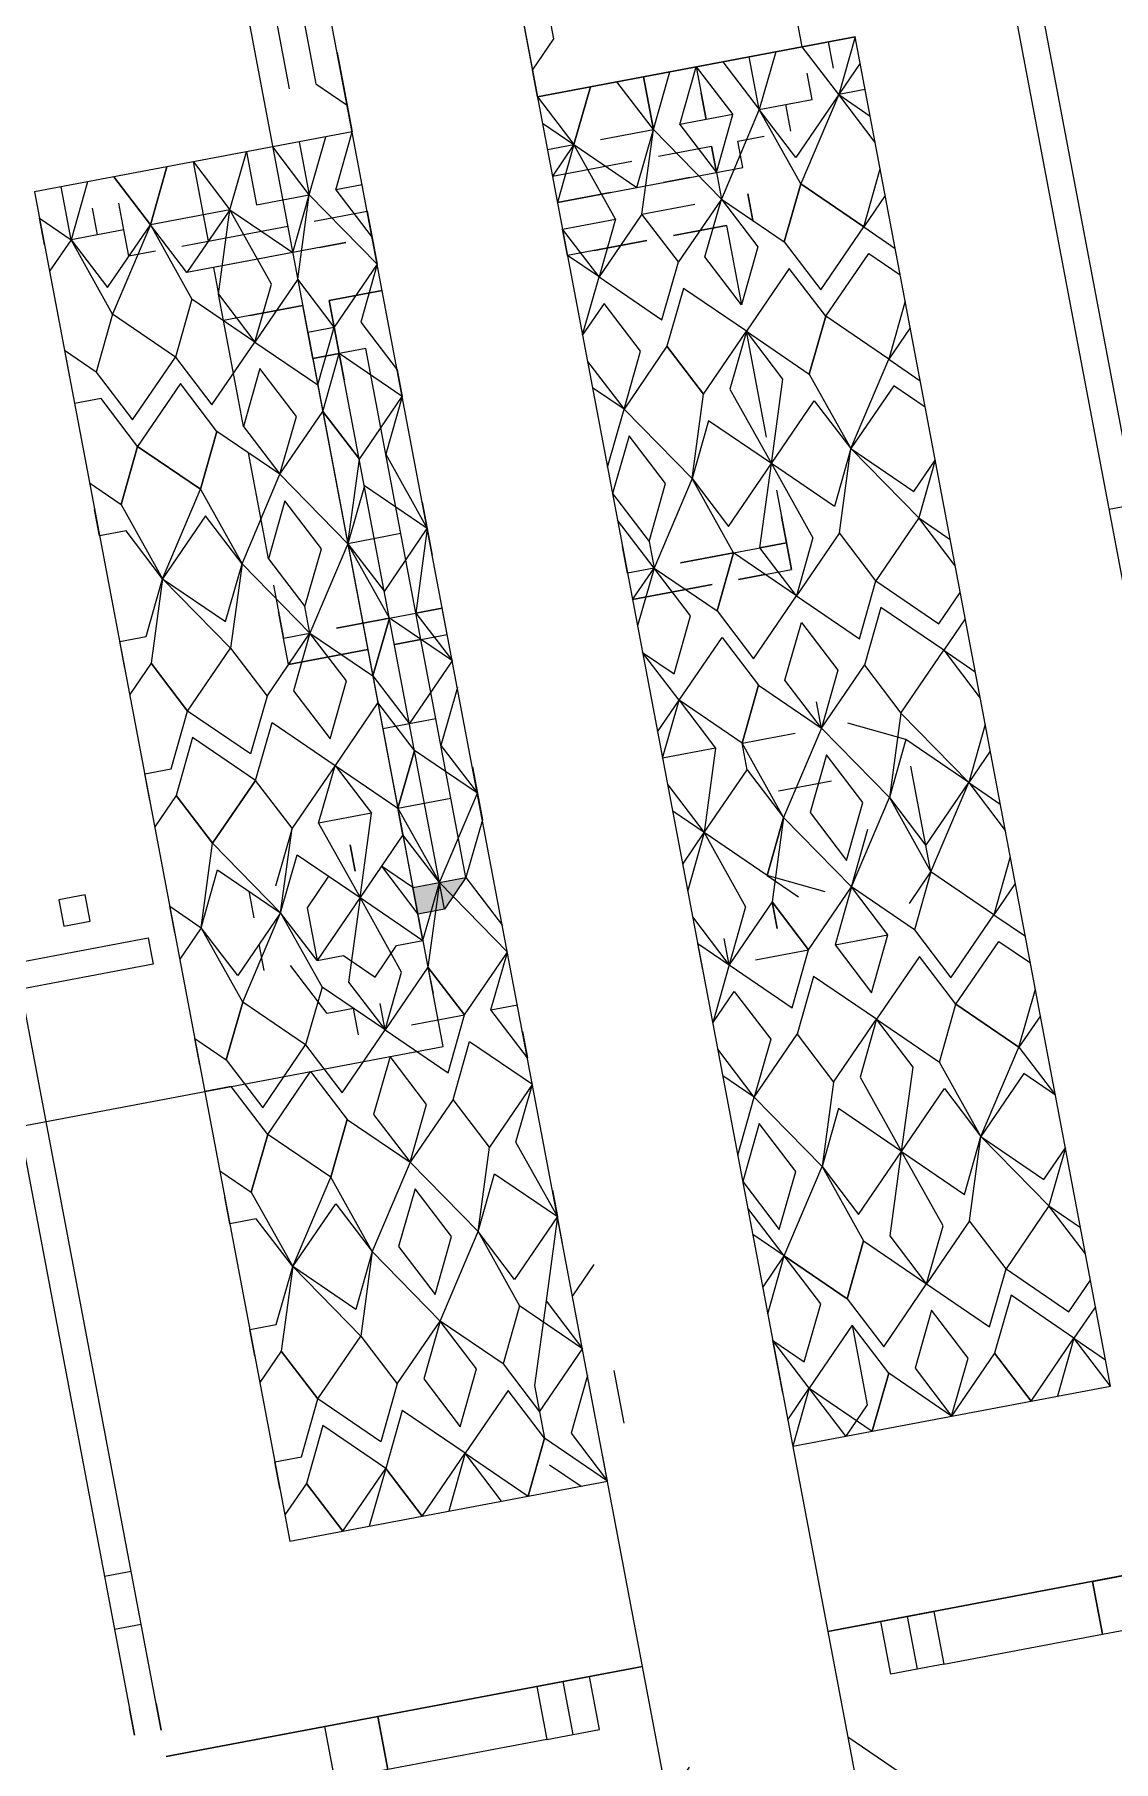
# Model space of a CAD drawing. Extents: x 407440 to 411585, y 6041728 to 6045069.
# Drawn here: x 408284.598 to 408286.897, y 6044236.937 to 6044240.618 of the extents above; entities that cross this region are included whole.
import ezdxf

# ---------------------------------------------------------------- set-up
doc = ezdxf.new("R2010")
doc.units = 0
doc.header["$LTSCALE"] = 5
doc.linetypes.add('foc-TIELINE', pattern=[1.875, 1.25, -0.625])
for name, color, linetype in [('P-BUFFER-PURPLE', 187, 'foc-TIELINE'), ('P-PROPOSED-EXISTING-H', 59, 'Continuous'), ('T-TIE', 201, 'foc-TIELINE')]:
    doc.layers.add(name, color=color, linetype=linetype)

# ---------------------------------------------------------------- blocks, each defined once
blk = doc.blocks.new('P-RIG-877')
at = {"layer": 'T-TIE', "linetype": 'ByBlock', "lineweight": 18}
for points in [[(0.97586, -12.12365), (0.25258, -12.12365)], [(0.53959, -12.12365), (0.53959, -12.13513)], [(0.26406, -12.34178), (0.25258, -12.34178), (0.25258, -12.13513), (0.97586, -12.13513), (0.96438, -12.13513)], [(0.98734, -12.34178), (0.98734, -12.29586), (1.0103, -12.29586), (1.0103, -12.22698), (0.98734, -12.22698), (0.98734, -12.13513)], [(0.34442, -12.20402), (0.34442, -12.2155), (0.32146, -12.22698), (0.30998, -12.22698)], [(0.86105, -12.30734), (0.8955, -12.30734), (0.90698, -12.31882), (0.88402, -12.3303), (0.90698, -12.34178), (0.90698, -12.20402), (0.32146, -12.20402), (0.32146, -12.34178), (0.32146, -12.20402), (0.34442, -12.2155), (0.32146, -12.22698)], [(0.32146, -12.23846), (0.34442, -12.24994), (0.37886, -12.2729), (0.40183, -12.26142), (0.42479, -12.2729), (0.40183, -12.28438), (0.37886, -12.2729), (0.40183, -12.24994), (0.42479, -12.23846), (0.40183, -12.2155), (0.37886, -12.23846), (0.40183, -12.24994), (0.37886, -12.23846), (0.40183, -12.2155), (0.37886, -12.20402)], [(0.33294, -12.20402), (0.34442, -12.2155), (0.3559, -12.20402)], [(0.36738, -12.20402), (0.34442, -12.2155), (0.37886, -12.23846), (0.34442, -12.24994)], [(0.39034, -12.20402), (0.40183, -12.2155), (0.41331, -12.20402)], [(0.48219, -12.20402), (0.47071, -12.2155), (0.49367, -12.23846), (0.45923, -12.2155), (0.43627, -12.23846), (0.41331, -12.2155), (0.42479, -12.20402)], [(0.43627, -12.20402), (0.45923, -12.2155), (0.43627, -12.23846), (0.45923, -12.24994), (0.49367, -12.23846), (0.51663, -12.24994), (0.49367, -12.2729), (0.47071, -12.24994), (0.49367, -12.23846), (0.51663, -12.2155), (0.50515, -12.20402), (0.52811, -12.2155), (0.53959, -12.20402)], [(0.44775, -12.20402), (0.45923, -12.2155), (0.47071, -12.20402)], [(0.55108, -12.20402), (0.52811, -12.2155), (0.55108, -12.23846), (0.57404, -12.2155), (0.56256, -12.20402)], [(0.61996, -12.20402), (0.64292, -12.2155), (0.60848, -12.23846), (0.58552, -12.2155), (0.56256, -12.23846), (0.58552, -12.24994), (0.60848, -12.23846), (0.64292, -12.24994), (0.60848, -12.2729), (0.58552, -12.24994), (0.60848, -12.23846), (0.58552, -12.2155), (0.60848, -12.20402)], [(0.67736, -12.20402), (0.70032, -12.2155), (0.67736, -12.23846), (0.70032, -12.24994), (0.67736, -12.2729), (0.64292, -12.29586), (0.60848, -12.30734), (0.58552, -12.29586), (0.60848, -12.2729), (0.58552, -12.28438), (0.56256, -12.2729), (0.58552, -12.26142), (0.60848, -12.2729), (0.64292, -12.29586), (0.67736, -12.30734), (0.70032, -12.3303), (0.72329, -12.30734), (0.70032, -12.29586), (0.67736, -12.30734), (0.70032, -12.29586), (0.67736, -12.2729), (0.6544, -12.26142)], [(0.57404, -12.20402), (0.58552, -12.2155), (0.597, -12.20402)], [(0.67736, -12.2729), (0.64292, -12.24994), (0.67736, -12.23846), (0.70032, -12.24994), (0.72329, -12.23846), (0.70032, -12.2155), (0.67736, -12.23846), (0.64292, -12.2155), (0.61996, -12.23846), (0.64292, -12.24994), (0.66588, -12.23846), (0.64292, -12.2155), (0.66588, -12.20402)], [(0.63144, -12.20402), (0.64292, -12.2155), (0.6544, -12.20402)], [(0.68884, -12.20402), (0.70032, -12.2155), (0.71181, -12.20402)], [(0.78069, -12.34178), (0.75773, -12.3303), (0.73477, -12.30734), (0.75773, -12.29586), (0.73477, -12.2729), (0.71181, -12.29586), (0.73477, -12.30734), (0.75773, -12.29586), (0.79217, -12.30734), (0.82661, -12.29586), (0.84957, -12.30734), (0.87254, -12.29586), (0.84957, -12.2729), (0.82661, -12.26142), (0.79217, -12.2729), (0.76921, -12.24994), (0.79217, -12.23846), (0.75773, -12.24994), (0.73477, -12.23846), (0.71181, -12.24994), (0.73477, -12.2729), (0.75773, -12.24994), (0.73477, -12.23846), (0.71181, -12.2155), (0.72329, -12.20402)], [(0.8955, -12.34178), (0.88402, -12.3303), (0.86105, -12.34178), (0.87254, -12.3303), (0.84957, -12.31882), (0.82661, -12.3303), (0.84957, -12.30734), (0.82661, -12.29586), (0.84957, -12.2729), (0.82661, -12.28438), (0.79217, -12.2729), (0.81513, -12.24994), (0.79217, -12.23846), (0.75773, -12.2155), (0.73477, -12.20402)], [(0.74625, -12.20402), (0.75773, -12.2155), (0.78069, -12.20402), (0.76921, -12.2155), (0.79217, -12.23846), (0.81513, -12.2155), (0.80365, -12.20402), (0.82661, -12.2155), (0.83809, -12.20402)], [(0.84957, -12.20402), (0.82661, -12.2155), (0.84957, -12.23846), (0.87254, -12.2155), (0.86105, -12.20402)], [(0.87254, -12.20402), (0.88402, -12.2155), (0.8955, -12.20402)], [(0.90698, -12.20402), (0.88402, -12.2155), (0.90698, -12.22698)], [(0.98734, -12.22698), (1.0103, -12.22698), (1.0103, -12.20402), (0.98734, -12.20402)], [(0.33294, -12.2155), (0.32146, -12.2155)], [(0.34442, -12.2155), (0.36738, -12.23846), (0.34442, -12.24994), (0.34442, -12.22698), (0.33294, -12.22698)], [(0.75773, -12.2155), (0.73477, -12.23846), (0.75773, -12.2155)], [(1.0103, -12.22698), (0.99882, -12.22698)], [(0.3559, -12.23846), (0.34442, -12.23846)], [(0.61996, -12.23846), (0.60848, -12.26142)], [(0.68884, -12.24994), (0.67736, -12.23846), (0.66588, -12.23846), (0.6544, -12.23846), (0.63144, -12.23846)], [(0.63144, -12.23846), (0.63144, -12.23846)], [(0.90698, -12.23846), (0.88402, -12.24994), (0.90698, -12.2729), (0.88402, -12.29586), (0.90698, -12.30734)], [(0.32146, -12.26142), (0.34442, -12.24994), (0.32146, -12.24994)], [(0.34442, -12.34178), (0.34442, -12.3303), (0.36738, -12.34178), (0.36738, -12.30734), (0.36738, -12.26142), (0.3559, -12.26142), (0.3559, -12.24994)], [(0.32146, -12.2729), (0.34442, -12.26142), (0.34442, -12.28438), (0.36738, -12.2729), (0.34442, -12.26142)], [(0.68884, -12.26142), (0.68884, -12.26142)], [(0.70032, -12.28438), (0.70032, -12.26142)], [(0.83809, -12.34178), (0.82661, -12.3303), (0.79217, -12.30734), (0.81513, -12.29586), (0.79217, -12.2729), (0.75773, -12.26142), (0.73477, -12.2729), (0.75773, -12.28438), (0.79217, -12.2729), (0.76921, -12.29586), (0.79217, -12.30734), (0.75773, -12.3303), (0.74625, -12.34178)], [(0.34442, -12.28438), (0.32146, -12.2729), (0.34442, -12.2729), (0.33294, -12.2729)], [(0.37886, -12.31882), (0.40183, -12.3303), (0.39034, -12.34178), (0.37886, -12.34178), (0.37886, -12.31882), (0.34442, -12.3303), (0.36738, -12.30734), (0.34442, -12.29586), (0.37886, -12.2729), (0.40183, -12.29586), (0.37886, -12.30734), (0.40183, -12.3303), (0.42479, -12.30734), (0.40183, -12.29586), (0.37886, -12.30734), (0.34442, -12.29586), (0.32146, -12.30734)], [(0.3559, -12.29586), (0.3559, -12.2729), (0.36738, -12.2729), (0.37886, -12.2729)], [(0.39034, -12.2729), (0.39034, -12.29586), (0.39034, -12.2729), (0.42479, -12.2729)], [(0.48219, -12.2729), (0.43627, -12.2729)], [(0.50515, -12.2729), (0.52811, -12.2729), (0.52811, -12.28438)], [(0.52811, -12.29586), (0.52811, -12.31882), (0.52811, -12.2729), (0.51663, -12.2729)], [(0.53959, -12.28438), (0.53959, -12.29586), (0.53959, -12.2729), (0.52811, -12.2729), (0.53959, -12.2729)], [(0.60848, -12.2729), (0.597, -12.2729)], [(0.63144, -12.2729), (0.63144, -12.28438), (0.63144, -12.29586)], [(0.32146, -12.29586), (0.34442, -12.29586), (0.32146, -12.28438)], [(0.36738, -12.31882), (0.36738, -12.34178), (0.36738, -12.28438), (0.36738, -12.29586)], [(0.37886, -12.30734), (0.37886, -12.28438)], [(0.61996, -12.30734), (0.60848, -12.30734), (0.60848, -12.28438)], [(0.67736, -12.28438), (0.66588, -12.30734), (0.64292, -12.29586), (0.66588, -12.30734), (0.67736, -12.29586)], [(0.34442, -12.31882), (0.34442, -12.29586), (0.32146, -12.29586), (0.33294, -12.29586)], [(0.597, -12.34178), (0.58552, -12.3303), (0.56256, -12.30734), (0.58552, -12.29586), (0.60848, -12.30734), (0.58552, -12.3303), (0.60848, -12.31882), (0.64292, -12.3303), (0.61996, -12.30734), (0.64292, -12.29586), (0.66588, -12.30734), (0.64292, -12.3303), (0.67736, -12.31882), (0.70032, -12.3303), (0.67736, -12.34178)], [(0.63144, -12.29586), (0.63144, -12.29586)], [(0.70032, -12.31882), (0.70032, -12.29586)], [(1.0103, -12.29586), (1.0103, -12.30734)], [(1.03327, -12.41067), (1.06771, -12.44511), (1.12511, -12.45659), (1.17103, -12.42215), (1.18252, -12.37623), (1.17103, -12.3303), (1.12511, -12.29586), (1.06771, -12.30734), (1.03327, -12.34178)], [(0.33294, -12.34178), (0.34442, -12.3303), (0.3559, -12.34178), (0.3559, -12.30734)], [(0.39034, -12.3303), (0.39034, -12.30734), (0.39034, -12.34178)], [(0.84957, -12.30734), (0.82661, -12.3303), (0.81513, -12.34178)], [(0.98734, -12.30734), (1.0103, -12.30734), (1.0103, -12.31882), (0.98734, -12.31882)], [(0.28702, -12.34178), (0.2985, -12.34178), (0.30998, -12.34178), (0.32146, -12.34178), (0.34442, -12.3303), (0.32146, -12.31882), (0.34442, -12.3303)], [(0.43627, -12.34178), (0.45923, -12.3303), (0.43627, -12.31882), (0.41331, -12.3303), (0.42479, -12.34178), (0.40183, -12.3303), (0.37886, -12.34178)], [(0.60848, -12.31882), (0.60848, -12.34178), (0.58552, -12.3303), (0.56256, -12.34178), (0.57404, -12.3303), (0.55108, -12.31882), (0.52811, -12.3303), (0.55108, -12.34178)], [(0.70032, -12.34178), (0.68884, -12.34178), (0.70032, -12.3303), (0.72329, -12.34178), (0.71181, -12.3303), (0.73477, -12.31882), (0.75773, -12.3303), (0.73477, -12.34178)], [(0.32146, -12.34178), (0.30998, -12.34178), (0.2985, -12.3303), (0.26406, -12.3303), (0.25258, -12.3303)], [(0.48219, -12.34178), (0.45923, -12.3303), (0.44775, -12.34178)], [(0.53959, -12.34178), (0.52811, -12.3303), (0.50515, -12.34178)], [(0.51663, -12.3303), (0.52811, -12.3303), (0.52811, -12.34178), (0.51663, -12.34178)], [(0.61996, -12.34178), (0.64292, -12.3303), (0.66588, -12.34178)], [(0.6544, -12.34178), (0.64292, -12.3303), (0.63144, -12.34178)], [(0.70032, -12.3303), (0.68884, -12.3303)], [(0.84957, -12.34178), (0.82661, -12.3303), (0.80365, -12.34178)], [(1.06771, -12.42215), (-0.11481, -12.42215), (-0.11481, -12.34178), (1.06771, -12.34178)], [(0.88402, -12.34178), (0.86105, -12.34178)], [(0.81513, -12.41067), (0.82661, -12.42215)], [(0.86105, -12.41067), (0.88402, -12.41067)], [(0.26406, -12.43363), (0.2985, -12.43363), (0.30998, -12.42215)], [(0.28702, -12.42215), (0.2985, -12.42215), (0.30998, -12.42215), (0.32146, -12.42215), (0.30998, -12.42215), (0.32146, -12.42215), (0.32146, -12.55992), (0.90698, -12.55992), (0.90698, -12.42215), (0.88402, -12.44511), (0.90698, -12.45659)], [(0.49367, -12.45659), (0.45923, -12.44511), (0.43627, -12.45659), (0.45923, -12.44511), (0.43627, -12.42215), (0.41331, -12.44511), (0.41331, -12.45659), (0.40183, -12.45659), (0.41331, -12.45659), (0.40183, -12.45659), (0.39034, -12.45659), (0.39034, -12.49103), (0.37886, -12.49103), (0.34442, -12.47955), (0.36738, -12.45659), (0.34442, -12.44511), (0.32146, -12.45659)], [(0.34442, -12.42215), (0.34442, -12.43363), (0.32146, -12.42215), (0.32146, -12.55992)], [(0.6544, -12.44511), (0.40183, -12.44511), (0.37886, -12.45659), (0.34442, -12.44511), (0.37886, -12.42215), (0.40183, -12.43363), (0.42479, -12.42215), (0.43627, -12.42215), (0.45923, -12.43363), (0.49367, -12.42215), (0.50515, -12.42215)], [(0.34442, -12.43363), (0.36738, -12.42215)], [(0.3559, -12.44511), (0.3559, -12.42215), (0.36738, -12.42215), (0.37886, -12.42215), (0.40183, -12.44511)], [(0.41331, -12.43363), (0.41331, -12.45659), (0.64292, -12.45659), (0.64292, -12.43363), (0.41331, -12.43363), (0.41331, -12.45659), (0.40183, -12.45659), (0.40183, -12.44511), (0.41331, -12.44511), (0.40183, -12.44511), (0.41331, -12.44511), (0.41331, -12.45659), (0.41331, -12.44511), (0.42479, -12.44511), (0.41331, -12.44511), (0.40183, -12.44511), (0.41331, -12.44511), (0.40183, -12.44511), (0.39034, -12.44511), (0.39034, -12.42215), (0.39034, -12.44511), (0.40183, -12.44511), (0.39034, -12.44511), (0.40183, -12.44511), (0.39034, -12.44511)], [(0.48219, -12.42215), (0.49367, -12.42215), (0.52811, -12.43363)], [(0.53959, -12.43363), (0.53959, -12.44511), (0.53959, -12.42215), (0.52811, -12.42215), (0.52811, -12.43363), (0.55108, -12.42215)], [(0.52811, -12.44511), (0.52811, -12.46807), (0.52811, -12.42215)], [(0.56256, -12.42215), (0.58552, -12.43363), (0.60848, -12.42215), (0.597, -12.42215), (0.60848, -12.42215), (0.61996, -12.42215), (0.64292, -12.43363), (0.6544, -12.44511), (0.6544, -12.45659), (0.64292, -12.45659)], [(0.71181, -12.42215), (0.72329, -12.42215), (0.70032, -12.43363), (0.67736, -12.42215), (0.64292, -12.44511), (0.67736, -12.45659), (0.68884, -12.45659)], [(0.64292, -12.43363), (0.66588, -12.42215)], [(0.67736, -12.45659), (0.70032, -12.47955), (0.72329, -12.45659), (0.70032, -12.44511), (0.67736, -12.42215)], [(0.70032, -12.43363), (0.70032, -12.42215)], [(0.78069, -12.42215), (0.79217, -12.42215), (0.81513, -12.44511), (0.79217, -12.45659), (0.76921, -12.44511), (0.79217, -12.42215), (0.75773, -12.43363), (0.73477, -12.42215)], [(0.80365, -12.42215), (0.79217, -12.42215), (0.82661, -12.43363), (0.84957, -12.42215), (0.82661, -12.44511), (0.84957, -12.45659), (0.87254, -12.44511), (0.84957, -12.42215)], [(0.86105, -12.42215), (0.88402, -12.43363), (0.90698, -12.42215), (0.8955, -12.42215)], [(0.98734, -12.6288), (0.98734, -12.42215), (0.98734, -12.46807), (0.98734, -12.42215), (0.98734, -12.6288), (0.98734, -12.53696), (1.0103, -12.53696), (1.0103, -12.55992), (0.98734, -12.55992)], [(0.36738, -12.44511), (0.36738, -12.43363), (0.36738, -12.49103), (0.37886, -12.49103), (0.40183, -12.47955), (0.37886, -12.46807), (0.34442, -12.47955), (0.32146, -12.46807), (0.34442, -12.46807), (0.34442, -12.44511)], [(0.32146, -12.44511), (0.34442, -12.44511), (0.32146, -12.43363)], [(0.49367, -12.43363), (0.49367, -12.45659), (0.45923, -12.47955), (0.43627, -12.45659), (0.41331, -12.44511)], [(0.57404, -12.43363), (0.57404, -12.45659)], [(0.60848, -12.45659), (0.60848, -12.43363)], [(0.82661, -12.43363), (0.86105, -12.44511), (0.88402, -12.44511)], [(0.8955, -12.44511), (0.90698, -12.43363)], [(0.26406, -12.44511), (0.2985, -12.44511)], [(0.60848, -12.49103), (0.64292, -12.47955), (0.60848, -12.46807), (0.60848, -12.49103), (0.58552, -12.47955), (0.60848, -12.45659), (0.58552, -12.44511), (0.56256, -12.45659), (0.58552, -12.47955), (0.60848, -12.46807)], [(0.67736, -12.45659), (0.70032, -12.44511), (0.67736, -12.45659)], [(0.70032, -12.46807), (0.70032, -12.44511)], [(1.0103, -12.46807), (1.0103, -12.44511), (0.98734, -12.44511)], [(0.68884, -12.85842), (0.68884, -12.77805), (0.71181, -12.75509), (0.71181, -12.45659), (-1.77951, -12.45659), (-1.77951, -12.75509), (-1.75655, -12.77805), (-1.75655, -12.85842), (-1.73359, -12.88138), (0.6544, -12.88138), (0.67736, -12.85842), (0.64292, -12.8699), (0.66588, -12.85842), (0.64292, -12.83546), (0.61996, -12.85842), (0.64292, -12.8699), (0.58552, -12.8699)], [(0.36738, -12.45659), (0.36738, -12.50252), (0.34442, -12.514), (0.37886, -12.50252), (0.40183, -12.514), (0.42479, -12.50252), (0.40183, -12.47955), (0.37886, -12.50252), (0.40183, -12.514), (0.37886, -12.53696), (0.40183, -12.54844), (0.39034, -12.55992), (0.40183, -12.55992)], [(0.3559, -12.50252), (0.3559, -12.45659)], [(0.39034, -12.47955), (0.39034, -12.45659)], [(0.53959, -12.49103), (0.53959, -12.45659), (0.53959, -12.49103), (0.52811, -12.49103), (0.52811, -12.47955), (0.51663, -12.47955)], [(0.61996, -12.45659), (0.60848, -12.45659)], [(0.63144, -12.49103), (0.64292, -12.50252), (0.66588, -12.50252), (0.66588, -12.49103), (0.67736, -12.47955), (0.66588, -12.46807), (0.66588, -12.45659), (0.64292, -12.45659), (0.63144, -12.46807), (0.6544, -12.45659)], [(0.66588, -12.46807), (0.66588, -12.45659)], [(1.0103, -12.45659), (0.98734, -12.45659)], [(0.32146, -12.49103), (0.34442, -12.47955), (0.32146, -12.46807)], [(0.90698, -12.46807), (0.88402, -12.47955), (0.90698, -12.49103)], [(0.98734, -12.46807), (1.0103, -12.46807), (1.0103, -12.53696), (0.98734, -12.53696)], [(0.3559, -12.49103), (0.34442, -12.49103), (0.32146, -12.49103), (0.34442, -12.47955), (0.36738, -12.50252)], [(0.34442, -12.47955), (0.34442, -12.514), (0.37886, -12.53696), (0.34442, -12.54844), (0.36738, -12.53696), (0.34442, -12.514), (0.32146, -12.52548), (0.34442, -12.514), (0.32146, -12.50252), (0.34442, -12.514)], [(0.70032, -12.47955), (0.68884, -12.47955)], [(0.90698, -12.50252), (0.88402, -12.47955), (0.86105, -12.50252), (0.88402, -12.514), (0.90698, -12.50252), (0.88402, -12.514), (0.86105, -12.53696), (0.88402, -12.54844), (0.90698, -12.53696), (0.88402, -12.514), (0.90698, -12.52548)], [(0.34442, -12.49103), (0.33294, -12.49103)], [(0.43627, -12.49103), (0.42479, -12.49103), (0.39034, -12.49103)], [(0.49367, -12.49103), (0.48219, -12.49103), (0.44775, -12.49103)], [(0.50515, -12.49103), (0.52811, -12.49103), (0.51663, -12.49103), (0.52811, -12.49103)], [(0.60848, -12.49103), (0.60848, -12.49103)], [(0.70032, -12.49103), (0.68884, -12.49103), (0.68884, -12.50252), (0.66588, -12.514)], [(0.60848, -12.50252), (0.63144, -12.514)], [(0.82661, -12.55992), (0.81513, -12.55992), (0.81513, -12.54844), (0.79217, -12.53696), (0.75773, -12.514), (0.73477, -12.53696), (0.71181, -12.514), (0.73477, -12.50252), (0.75773, -12.514), (0.73477, -12.53696), (0.75773, -12.54844), (0.79217, -12.53696), (0.76921, -12.54844), (0.76921, -12.55992), (0.75773, -12.55992)], [(0.3559, -12.514), (0.3559, -12.52548), (0.34442, -12.52548), (0.34442, -12.54844), (0.3559, -12.55992)], [(0.43627, -12.53696), (0.45923, -12.514), (0.43627, -12.53696)], [(0.58552, -12.55992), (0.57404, -12.55992), (0.57404, -12.54844), (0.55108, -12.53696), (0.52811, -12.514), (0.49367, -12.53696), (0.52811, -12.54844), (0.53959, -12.55992)], [(0.34442, -12.52548), (0.33294, -12.52548)], [(0.64292, -12.52548), (0.63144, -12.52548)], [(0.66588, -12.52548), (0.6544, -12.52548)], [(0.32146, -12.53696), (0.34442, -12.54844)], [(0.34442, -12.53696), (0.33294, -12.53696)], [(0.44775, -12.55992), (0.45923, -12.54844), (0.43627, -12.53696), (0.41331, -12.54844), (0.41331, -12.55992)], [(0.52811, -12.55992), (0.51663, -12.55992), (0.51663, -12.54844), (0.49367, -12.53696), (0.47071, -12.54844), (0.47071, -12.55992), (0.45923, -12.55992)], [(0.52811, -12.54844), (0.55108, -12.53696), (0.52811, -12.54844)], [(0.64292, -12.55992), (0.63144, -12.55992), (0.64292, -12.54844), (0.60848, -12.53696), (0.58552, -12.54844), (0.597, -12.55992)], [(0.70032, -12.55992), (0.68884, -12.55992), (0.70032, -12.54844), (0.67736, -12.53696), (0.64292, -12.54844), (0.6544, -12.55992)], [(0.74625, -12.55992), (0.75773, -12.54844), (0.73477, -12.53696), (0.71181, -12.54844), (0.71181, -12.55992)], [(0.88402, -12.55992), (0.87254, -12.55992), (0.87254, -12.54844), (0.84957, -12.53696), (0.82661, -12.54844), (0.83809, -12.55992)], [(0.90698, -12.53696), (0.88402, -12.54844), (0.8955, -12.55992)], [(1.0103, -12.53696), (0.99882, -12.53696)], [(0.34442, -12.55992), (0.33294, -12.55992), (0.34442, -12.54844), (0.32146, -12.54844)], [(0.64292, -12.64028), (0.64292, -12.5714), (0.6544, -12.5714), (0.6544, -12.64028), (0.6544, -12.66325), (0.70032, -12.66325)], [(0.96438, -12.6288), (0.97586, -12.6288), (0.25258, -12.6288), (0.2411, -12.6288)], [(0.90698, -12.64028), (0.90698, -12.6288)], [(0.92994, -12.64028), (0.92994, -12.6288)], [(0.2411, -12.64028), (0.25258, -12.64028), (0.97586, -12.64028), (0.96438, -12.64028)]]:
    blk.add_lwpolyline(points, dxfattribs=at)
for points in [[(0.98734, -12.34178), (0.98734, -12.13513)], [(0.52811, -12.24994), (0.49367, -12.23846), (0.52811, -12.2155), (0.55108, -12.23846), (0.52811, -12.24994), (0.55108, -12.2729), (0.57404, -12.24994), (0.55108, -12.23846)], [(0.82661, -12.24994), (0.79217, -12.23846), (0.82661, -12.2155), (0.84957, -12.23846)], [(0.88402, -12.2155), (0.86105, -12.23846), (0.88402, -12.24994), (0.90698, -12.23846)], [(0.43627, -12.2729), (0.45923, -12.24994), (0.43627, -12.23846), (0.41331, -12.24994)], [(0.84957, -12.2729), (0.87254, -12.24994), (0.84957, -12.23846), (0.82661, -12.24994)], [(0.39034, -12.26142), (0.37886, -12.26142)], [(0.45923, -12.26142), (0.43627, -12.2729), (0.45923, -12.28438), (0.49367, -12.2729)], [(0.52811, -12.28438), (0.49367, -12.2729), (0.52811, -12.26142), (0.55108, -12.2729)], [(0.64292, -12.28438), (0.66588, -12.2729), (0.64292, -12.26142), (0.61996, -12.2729)], [(0.67736, -12.2729), (0.70032, -12.28438), (0.72329, -12.2729), (0.70032, -12.26142)], [(0.88402, -12.26142), (0.86105, -12.2729), (0.88402, -12.28438), (0.90698, -12.2729)], [(0.3559, -12.2729), (0.36738, -12.2729)], [(0.41331, -12.29586), (0.43627, -12.30734), (0.45923, -12.29586), (0.43627, -12.2729)], [(0.49367, -12.30734), (0.52811, -12.3303), (0.55108, -12.30734), (0.52811, -12.29586), (0.49367, -12.30734), (0.51663, -12.29586), (0.49367, -12.2729), (0.47071, -12.29586)], [(0.55108, -12.2729), (0.52811, -12.29586), (0.55108, -12.30734), (0.57404, -12.29586)], [(0.45923, -12.3303), (0.49367, -12.30734), (0.45923, -12.29586), (0.43627, -12.30734)], [(0.90698, -12.30734), (0.88402, -12.29586), (0.86105, -12.30734), (0.88402, -12.3303)], [(0.53959, -12.34178), (0.53959, -12.30734)], [(0.67736, -12.30734), (0.68884, -12.30734)], [(0.49367, -12.34178), (0.51663, -12.3303), (0.49367, -12.31882), (0.47071, -12.3303)], [(0.79217, -12.34178), (0.81513, -12.3303), (0.79217, -12.31882), (0.76921, -12.3303)], [(0.3559, -12.42215), (0.36738, -12.42215)], [(0.47071, -12.44511), (0.49367, -12.45659), (0.51663, -12.44511), (0.49367, -12.42215)], [(0.55108, -12.45659), (0.57404, -12.44511), (0.55108, -12.42215), (0.52811, -12.44511)], [(0.60848, -12.45659), (0.64292, -12.44511), (0.60848, -12.42215), (0.58552, -12.44511)], [(0.75773, -12.44511), (0.73477, -12.45659), (0.71181, -12.44511), (0.73477, -12.42215), (0.75773, -12.44511), (0.73477, -12.45659), (0.75773, -12.47955), (0.73477, -12.46807), (0.71181, -12.47955), (0.73477, -12.49103), (0.75773, -12.47955), (0.79217, -12.50252), (0.81513, -12.514), (0.79217, -12.53696), (0.76921, -12.514), (0.79217, -12.50252), (0.75773, -12.514), (0.73477, -12.50252), (0.75773, -12.47955), (0.79217, -12.45659), (0.82661, -12.44511), (0.84957, -12.45659), (0.82661, -12.47955), (0.79217, -12.45659)], [(0.37886, -12.45659), (0.40183, -12.47955), (0.42479, -12.45659), (0.40183, -12.44511)], [(0.57404, -12.514), (0.55108, -12.53696), (0.52811, -12.514), (0.55108, -12.50252), (0.52811, -12.47955), (0.55108, -12.49103), (0.57404, -12.47955), (0.55108, -12.46807), (0.52811, -12.47955), (0.55108, -12.45659), (0.52811, -12.44511), (0.49367, -12.45659), (0.52811, -12.47955), (0.49367, -12.50252), (0.52811, -12.514), (0.55108, -12.50252)], [(0.61996, -12.45659), (0.64292, -12.47955), (0.66588, -12.45659), (0.64292, -12.44511)], [(0.86105, -12.45659), (0.88402, -12.47955), (0.90698, -12.45659), (0.88402, -12.44511)], [(0.60848, -12.45659), (0.61996, -12.45659)], [(0.43627, -12.49103), (0.45923, -12.47955), (0.43627, -12.50252), (0.45923, -12.514), (0.49367, -12.50252), (0.45923, -12.47955), (0.43627, -12.46807), (0.41331, -12.47955)], [(0.47071, -12.47955), (0.49367, -12.49103), (0.51663, -12.47955), (0.49367, -12.46807)], [(0.64292, -12.54844), (0.61996, -12.53696), (0.64292, -12.514), (0.61996, -12.50252), (0.64292, -12.47955), (0.66588, -12.50252), (0.64292, -12.514), (0.67736, -12.50252), (0.70032, -12.514), (0.72329, -12.50252), (0.70032, -12.47955), (0.67736, -12.46807), (0.64292, -12.47955), (0.67736, -12.49103), (0.70032, -12.47955), (0.67736, -12.50252), (0.70032, -12.514), (0.67736, -12.53696), (0.64292, -12.514), (0.66588, -12.53696)], [(0.81513, -12.47955), (0.79217, -12.46807), (0.76921, -12.47955), (0.79217, -12.49103)], [(0.84957, -12.46807), (0.82661, -12.47955), (0.84957, -12.49103), (0.87254, -12.47955)], [(0.58552, -12.514), (0.56256, -12.50252), (0.58552, -12.47955), (0.60848, -12.50252), (0.58552, -12.514), (0.60848, -12.53696), (0.64292, -12.514), (0.60848, -12.50252)], [(0.61996, -12.47955), (0.63144, -12.47955)], [(0.82661, -12.54844), (0.84957, -12.53696), (0.82661, -12.514), (0.84957, -12.50252), (0.87254, -12.514), (0.84957, -12.53696), (0.82661, -12.514), (0.84957, -12.50252), (0.82661, -12.47955), (0.79217, -12.50252), (0.82661, -12.514), (0.79217, -12.53696)], [(0.43627, -12.53696), (0.45923, -12.54844), (0.49367, -12.53696), (0.45923, -12.514), (0.43627, -12.50252), (0.41331, -12.514)], [(0.49367, -12.53696), (0.51663, -12.514), (0.49367, -12.50252), (0.47071, -12.514)], [(0.40183, -12.54844), (0.42479, -12.53696), (0.40183, -12.514), (0.37886, -12.53696)], [(0.58552, -12.54844), (0.60848, -12.53696), (0.58552, -12.514), (0.56256, -12.53696)], [(0.67736, -12.53696), (0.70032, -12.54844), (0.72329, -12.53696), (0.70032, -12.514)], [(0.63144, -12.59436), (0.61996, -12.59436), (0.61996, -12.60584), (0.63144, -12.60584)]]:
    blk.add_lwpolyline(points, close=True, dxfattribs=at)
at = {"layer": 'T-TIE', "linetype": 'ByBlock', "lineweight": 18, "transparency": 33554559}
for points in [[(0.64292, -12.44511), (0.64292, -12.43363), (0.6544, -12.44511)], [(0.64292, -12.45659), (0.6544, -12.44511), (0.6544, -12.45659)], [(0.64292, -12.45659), (0.64292, -12.44511), (0.6544, -12.44511)]]:
    blk.add_solid(points, dxfattribs=at)

msp = doc.modelspace()

# ---------------------------------------------------------------- hatches: boundary and pattern name
at = {"layer": 'P-PROPOSED-EXISTING-H'}
h = msp.add_hatch(dxfattribs=at)
h.set_pattern_fill('ANSI31', color=256, scale=3.498392, style=0)
h.set_pattern_definition([(45, (-2243.128, 2713.837), (-7.854113246, 7.854113246), [])])
edge = h.paths.add_edge_path()
edge.add_line((408709.2898, 6043818.2218), (408241.3049, 6043729.7131))
edge.add_line((408241.3049, 6043729.7131), (407794.4358, 6043645.198))
edge.add_line((407794.4358, 6043645.198), (407673.8299, 6044282.8949))
edge.add_line((407673.8299, 6044282.8949), (408123.6694, 6044351.8304))
edge.add_line((408123.6694, 6044351.8304), (408654.5747, 6044433.1889))
edge.add_line((408654.5747, 6044433.1889), (409028.9973, 6044539.8658))
edge.add_line((409028.9973, 6044539.8658), (409149.7259, 6043901.5203))
edge.add_line((409149.7259, 6043901.5203), (408898.7917, 6043854.0618))
edge.add_arc((408782.127, 6043952.0096), 152.33, 241.435078, 319.984322, ccw=False)

# ---------------------------------------------------------------- linework, layer by layer
at = {"layer": 'P-BUFFER-PURPLE'}
msp.add_circle((408530.0404, 6044370.8772, -0.1066), 250.4343, dxfattribs=at)

# ---------------------------------------------------------------- block references
at = {"layer": 'T-TIE', "linetype": 'ByBlock', "xscale": 4.999999999955019, "yscale": 4.999999999955019, "zscale": 4.999999999955019, "rotation": 280.7096999997605}
msp.add_blockref('P-RIG-877', (408346.0047, 6044253.5322), dxfattribs=at)

doc.saveas('drawing.dxf')
